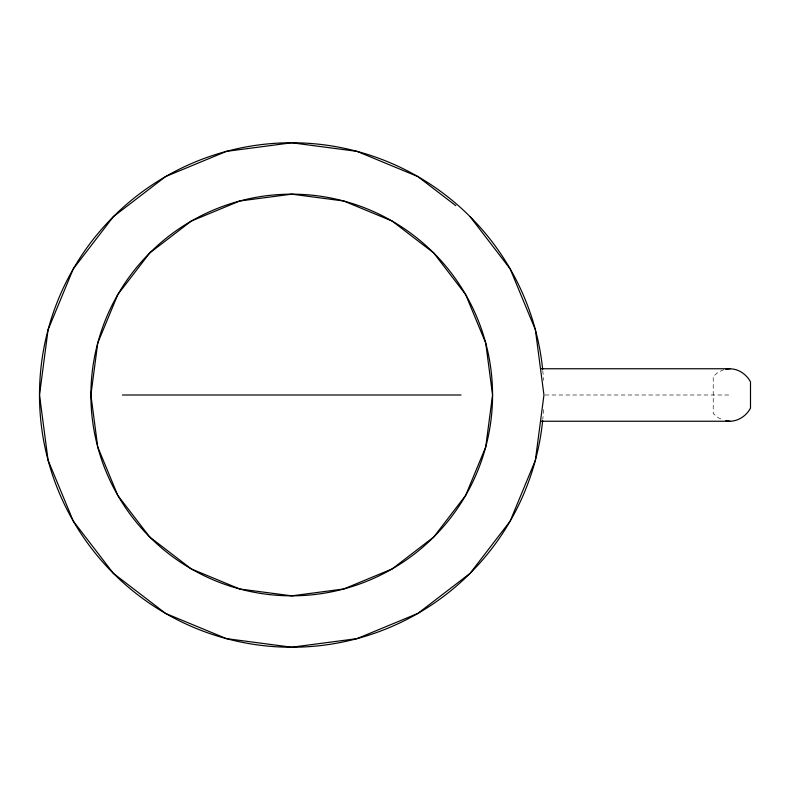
<?xml version="1.0" encoding="UTF-8"?>
<svg xmlns="http://www.w3.org/2000/svg" width="790" height="790" viewBox="0 0 790 790"><rect width="100%" height="100%" fill="white"/><g stroke="black" fill="none" stroke-linecap="round" stroke-linejoin="round"><path stroke-width="0.59" stroke-dasharray="3.95 2.96" d="M723.847 369.641L718.13 372.268L713.222 376.435L713.222 413.565L718.13 417.732L721.942 419.48M545.09 395L729.98 395M543.54 409.595A252.227 252.227 0 0 1 542.779 419.372M542.779 370.629A252.227 252.227 0 0 1 543.54 380.405"/><path stroke-width="1.19" d="M725.892 369.345C735.796 367.014 745.918 373.186 750.5 381.876L750.5 408.124C746.451 415.668 738.67 421.09 729.98 421.248L540.508 421.248M540.508 368.752L729.98 368.752M122.44 395L461.024 395M725.892 420.655L729.98 421.248M455.791 205.677L417.841 176.565L357.011 151.364L291.727 142.773L226.444 151.364L165.614 176.565L113.375 216.648L73.292 268.886L48.091 329.716L39.5 395L48.091 460.284L73.292 521.114L113.375 573.352L165.614 613.435L226.444 638.636L291.727 647.227L357.011 638.636L417.841 613.435L470.08 573.352L510.162 521.114L535.363 460.284L543.955 395L535.363 329.716L510.162 268.886L470.08 216.648M542.661 420.596A252.227 252.227 0 0 1 158.286 609.041A252.227 252.227 0 0 1 158.286 180.959A252.227 252.227 0 0 1 542.661 369.404M97.743 343.018L90.899 395L97.743 446.982L117.799 495.419L149.715 537.012L191.308 568.928L239.745 588.994L291.727 595.838L343.709 588.994L392.146 568.928L433.74 537.012L465.656 495.419L485.722 446.982L492.565 395L485.722 343.018L465.656 294.581L433.74 252.988L392.146 221.072L343.709 201.006L291.727 194.162L239.745 201.006L191.308 221.072L149.715 252.988L117.799 294.581L97.743 343.018M149.715 537.012A200.838 200.838 0 0 0 485.722 446.982A200.838 200.838 0 0 0 239.745 201.006A200.838 200.838 0 0 0 149.715 537.012"/></g></svg>
